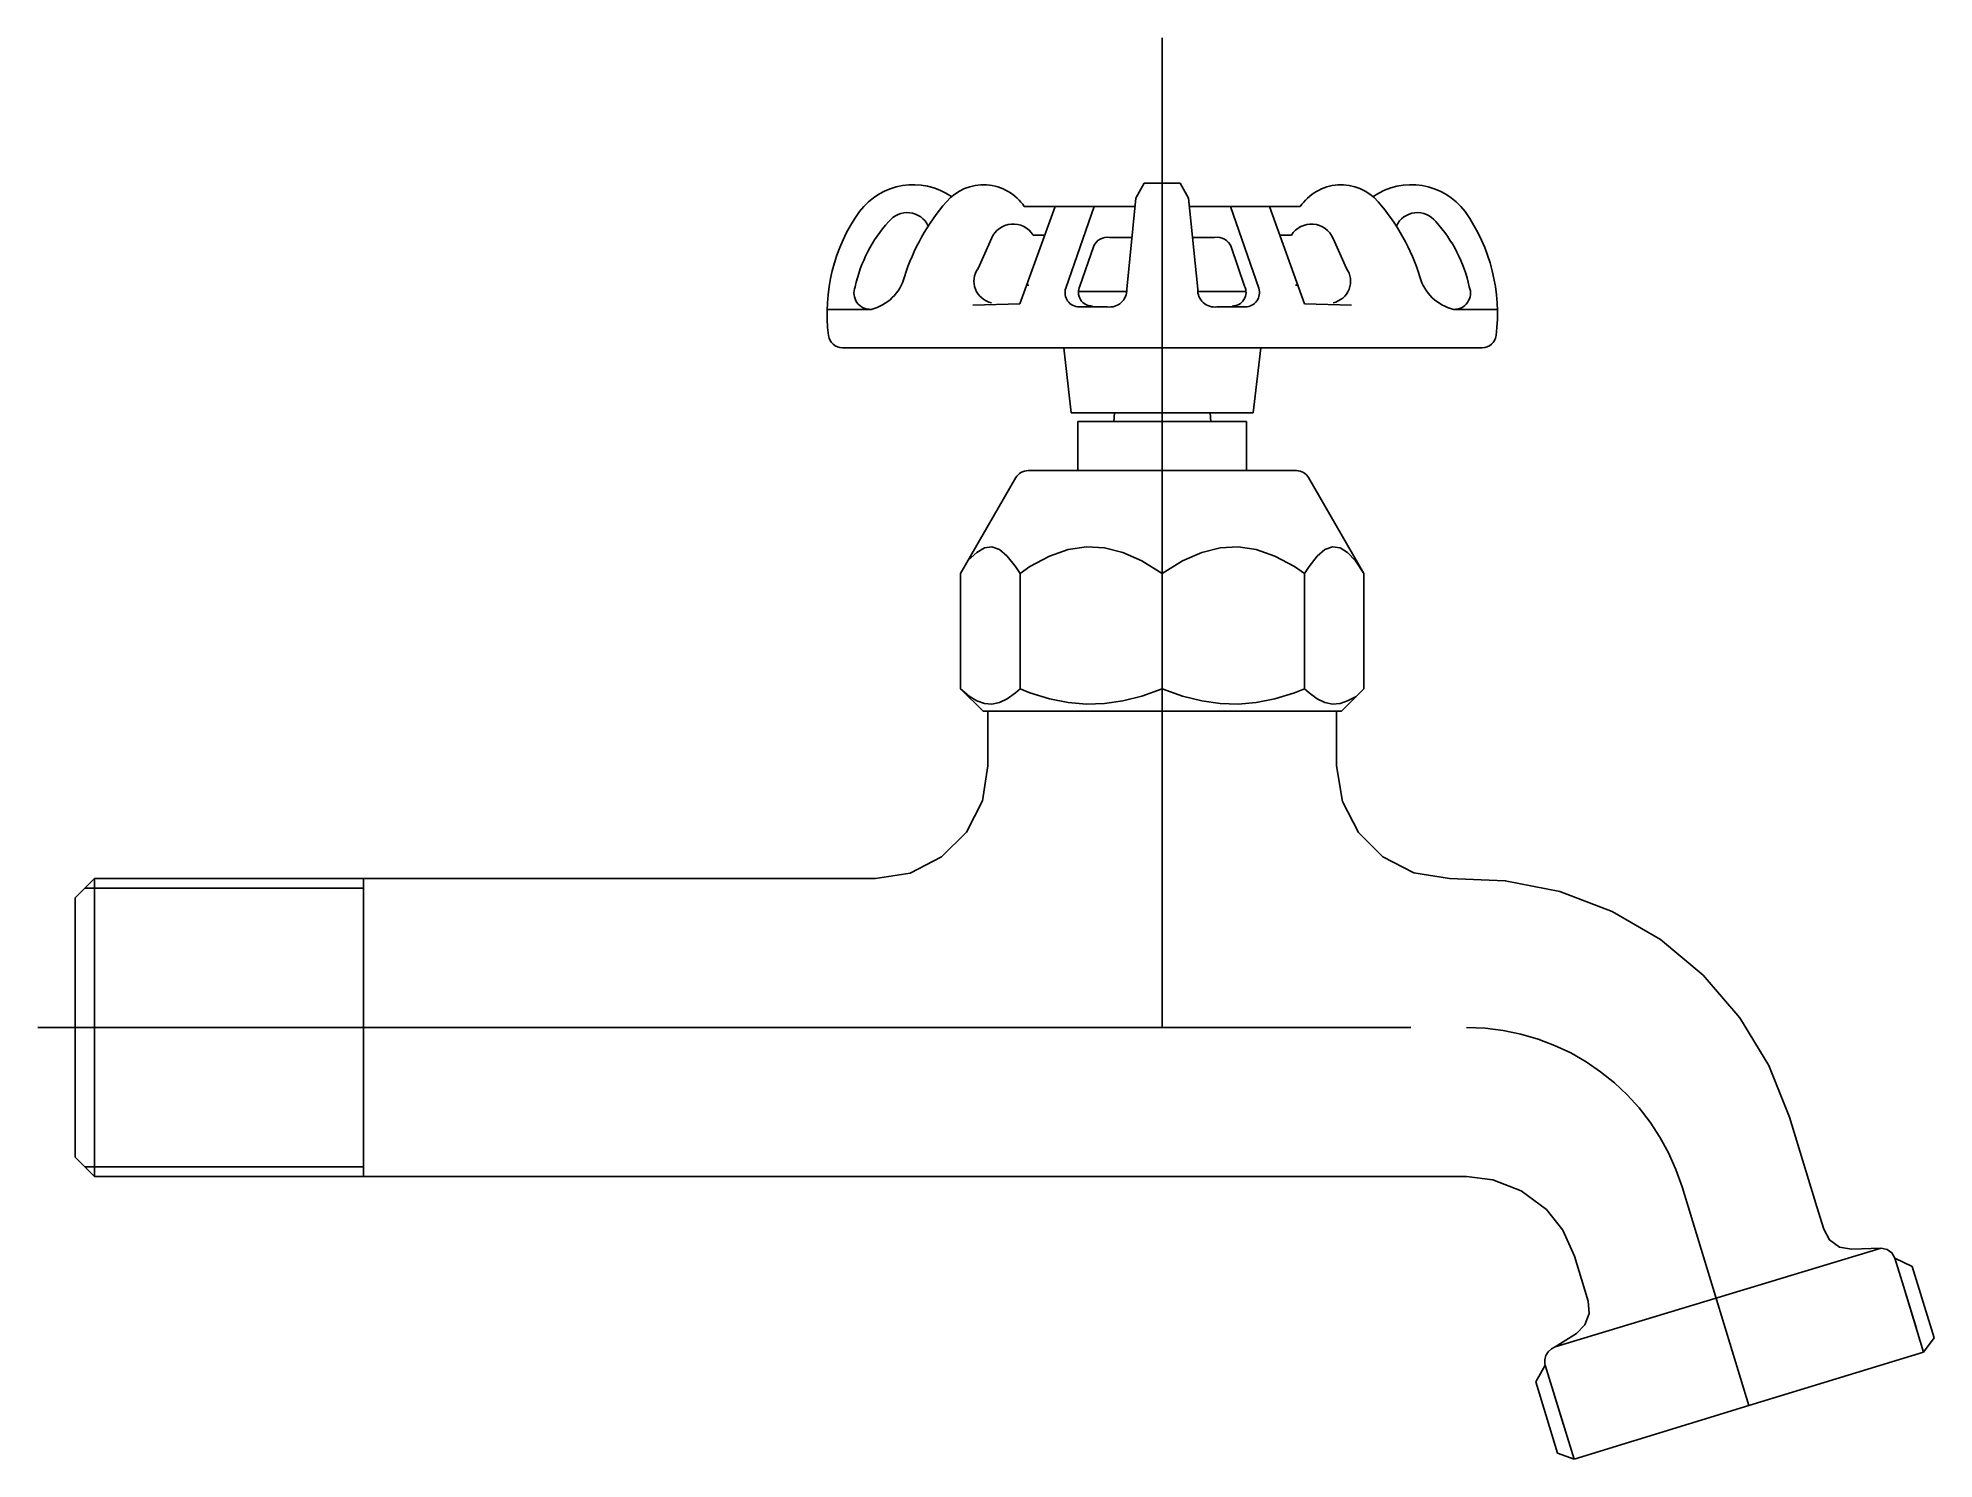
# Model space of a CAD drawing. Extents: x 2.199 to 2.337, y -1.47 to -1.367.
import ezdxf

# ---------------------------------------------------------------- set-up
doc = ezdxf.new("R2010")
doc.units = 0
doc.header["$LTSCALE"] = 0.2
doc.header["$MEASUREMENT"] = 0
doc.linetypes.add('AXES', pattern=[0.54, 0.3, -0.08, 0.08, -0.08])
doc.linetypes.add('CONTINU', pattern=[0])
doc.layers.get('0').update_dxf_attribs({"linetype": 'CONTINUOUS'})
doc.layers.add('DECA_EIXOS', color=5, linetype='AXES')

msp = doc.modelspace()

# ---------------------------------------------------------------- linework, layer by layer
at = {"linetype": 'CONTINU'}
for points in [[(2.26513, -1.37849, 0.401652), (2.25843, -1.37958)], [(2.27044, -1.37922, 0.494305), (2.26477, -1.37886)], [(2.29621, -1.37886, 0.494305), (2.29054, -1.37922)], [(2.30255, -1.37958, 0.401652), (2.29584, -1.37849)], [(2.25843, -1.37958, 0.187596), (2.25617, -1.38861)], [(2.26344, -1.38063, 0.558972), (2.26056, -1.38031)], [(2.26477, -1.37886, 0.103955), (2.26171, -1.38433)], [(2.29926, -1.38433, 0.103922), (2.29621, -1.37886)], [(2.30042, -1.38031, 0.558975), (2.29754, -1.38063)], [(2.3048, -1.38861, 0.187596), (2.30255, -1.37958)], [(2.26056, -1.38031, 0.132752), (2.25812, -1.38506)], [(2.27109, -1.38129, 0.603114), (2.26804, -1.38153)], [(2.29293, -1.38153, 0.603116), (2.28989, -1.38129)], [(2.30285, -1.38506, 0.132752), (2.30042, -1.38031)], [(2.27668, -1.38147, 0.353167), (2.27547, -1.38214)], [(2.28551, -1.38214, 0.353168), (2.28429, -1.38147)], [(2.26707, -1.38372, 0.540568), (2.26804, -1.38622)], [(2.29293, -1.38622, 0.540558), (2.29391, -1.38372)], [(2.25812, -1.38506, 0.549116), (2.25928, -1.3867)], [(2.25928, -1.3867, 0.274507), (2.26171, -1.38433)], [(2.27346, -1.38516, 0.515436), (2.27443, -1.38652)], [(2.27449, -1.385, 0.566191), (2.27541, -1.38646)], [(2.2765, -1.38652, 0.46699), (2.2779, -1.38524)], [(2.28307, -1.38524, 0.466988), (2.28447, -1.38652)], [(2.28557, -1.38646, 0.566194), (2.28648, -1.385)], [(2.28655, -1.38652, 0.515435), (2.28751, -1.38516)], [(2.29926, -1.38433, 0.274506), (2.3017, -1.3867)], [(2.3017, -1.3867, 0.5491), (2.30285, -1.38506)], [(2.25617, -1.38861, 0.377933), (2.25719, -1.3895)], [(2.30379, -1.3895, 0.377727), (2.3048, -1.38861)], [(2.27071, -1.39845, 0.267965), (2.26982, -1.39896)], [(2.29115, -1.39896, 0.267939), (2.29026, -1.39845)], [(2.30839, -1.46361, -0.103131), (2.30835, -1.46319)]]:
    msp.add_lwpolyline(points, format="xyb", dxfattribs=at)
for points in [[(2.27857, -1.37861), (2.27918, -1.37751)], [(2.27918, -1.37751), (2.2818, -1.37751)], [(2.2824, -1.37861), (2.2818, -1.37751)], [(2.27012, -1.38631), (2.27268, -1.37922)], [(2.27044, -1.37922), (2.27851, -1.37922)], [(2.27346, -1.38516), (2.27552, -1.37922)], [(2.2779, -1.38524), (2.27857, -1.37861)], [(2.28307, -1.38524), (2.2824, -1.37861)], [(2.29054, -1.37922), (2.28247, -1.37922)], [(2.28751, -1.38516), (2.28546, -1.37922)], [(2.29086, -1.38631), (2.28829, -1.37922)], [(2.26707, -1.38372), (2.26804, -1.38153)], [(2.27109, -1.38129), (2.27194, -1.38129)], [(2.27449, -1.385), (2.27547, -1.38214)], [(2.27668, -1.38147), (2.27828, -1.38147)], [(2.28429, -1.38147), (2.28269, -1.38147)], [(2.28648, -1.385), (2.28551, -1.38214)], [(2.28989, -1.38129), (2.28904, -1.38129)], [(2.29391, -1.38372), (2.29293, -1.38153)], [(2.27062, -1.38494), (2.27078, -1.38494)], [(2.29036, -1.38494), (2.29019, -1.38494)], [(2.25608, -1.3867), (2.25928, -1.3867)], [(2.2667, -1.3864), (2.27012, -1.38631)], [(2.27437, -1.38539), (2.2779, -1.38539)], [(2.27443, -1.38652), (2.2765, -1.38652)], [(2.28661, -1.38539), (2.28308, -1.38539)], [(2.28655, -1.38652), (2.28447, -1.38652)], [(2.29427, -1.3864), (2.29086, -1.38631)], [(2.3049, -1.3867), (2.3017, -1.3867)], [(2.25719, -1.3895), (2.28049, -1.3895)], [(2.25733, -1.3895), (2.25764, -1.3895)], [(2.27331, -1.3895), (2.27386, -1.39423)], [(2.30379, -1.3895), (2.28049, -1.3895)], [(2.28767, -1.3895), (2.28712, -1.39423)], [(2.30364, -1.3895), (2.30334, -1.3895)], [(2.27386, -1.39423), (2.28049, -1.39423)], [(2.27434, -1.39845), (2.27434, -1.39486)], [(2.27434, -1.39486), (2.28663, -1.39486)], [(2.277, -1.39423), (2.27696, -1.3949)], [(2.28712, -1.39423), (2.28049, -1.39423)], [(2.28397, -1.39423), (2.28402, -1.3949)], [(2.28663, -1.39845), (2.28663, -1.39486)], [(2.2658, -1.40594), (2.26982, -1.39896)], [(2.27071, -1.39845), (2.29026, -1.39845)], [(2.29115, -1.39896), (2.29518, -1.40594)], [(2.26635, -1.40498), (2.26699, -1.4044)], [(2.26699, -1.4044), (2.26754, -1.40407)], [(2.26754, -1.40407), (2.26808, -1.40401)], [(2.26808, -1.40401), (2.26863, -1.4042)], [(2.26863, -1.4042), (2.2692, -1.40467)], [(2.2692, -1.40467), (2.26979, -1.40543)], [(2.27085, -1.40543), (2.27228, -1.40467)], [(2.27228, -1.40467), (2.27364, -1.4042)], [(2.27364, -1.4042), (2.27497, -1.40401)], [(2.27497, -1.40401), (2.27628, -1.40407)], [(2.27628, -1.40407), (2.27762, -1.4044)], [(2.27762, -1.4044), (2.27901, -1.40501)], [(2.28197, -1.40501), (2.28336, -1.4044)], [(2.28336, -1.4044), (2.2847, -1.40407)], [(2.2847, -1.40407), (2.28601, -1.40401)], [(2.28601, -1.40401), (2.28733, -1.4042)], [(2.28733, -1.4042), (2.28869, -1.40467)], [(2.28869, -1.40467), (2.29012, -1.40543)], [(2.29119, -1.40543), (2.29178, -1.40467)], [(2.29178, -1.40467), (2.29234, -1.4042)], [(2.29234, -1.4042), (2.29289, -1.40401)], [(2.29289, -1.40401), (2.29344, -1.40407)], [(2.29344, -1.40407), (2.29399, -1.4044)], [(2.29399, -1.4044), (2.29457, -1.40501)], [(2.2658, -1.40594), (2.26635, -1.40498)], [(2.2658, -1.41434), (2.2658, -1.40594)], [(2.26979, -1.40543), (2.27013, -1.40595)], [(2.27013, -1.40595), (2.27085, -1.40543)], [(2.27013, -1.41433), (2.27013, -1.40595)], [(2.27901, -1.40501), (2.28049, -1.40594)], [(2.28049, -1.40594), (2.28197, -1.40501)], [(2.28049, -1.41434), (2.28049, -1.40594)], [(2.29012, -1.40543), (2.29085, -1.40595)], [(2.29085, -1.40595), (2.29119, -1.40543)], [(2.29085, -1.41433), (2.29085, -1.40595)], [(2.29457, -1.40501), (2.29518, -1.40594)], [(2.29518, -1.41434), (2.29518, -1.40594)], [(2.2658, -1.41434), (2.26641, -1.41487)], [(2.2658, -1.41434), (2.26743, -1.41597)], [(2.26979, -1.41463), (2.27013, -1.41433)], [(2.27013, -1.41433), (2.27085, -1.41463)], [(2.27901, -1.41487), (2.28049, -1.41434)], [(2.28049, -1.41434), (2.28197, -1.41487)], [(2.29012, -1.41463), (2.29085, -1.41433)], [(2.29085, -1.41433), (2.29119, -1.41463)], [(2.29355, -1.41597), (2.29518, -1.41434)], [(2.29461, -1.41491), (2.29518, -1.41434)], [(2.26641, -1.41487), (2.26699, -1.41522)], [(2.26699, -1.41522), (2.26754, -1.41541)], [(2.26754, -1.41541), (2.26808, -1.41545)], [(2.26808, -1.41545), (2.26863, -1.41534)], [(2.26863, -1.41534), (2.2692, -1.41507)], [(2.2692, -1.41507), (2.26979, -1.41463)], [(2.27085, -1.41463), (2.27228, -1.41507)], [(2.27228, -1.41507), (2.27364, -1.41534)], [(2.27364, -1.41534), (2.27497, -1.41545)], [(2.27497, -1.41545), (2.27628, -1.41541)], [(2.27628, -1.41541), (2.27762, -1.41522)], [(2.27762, -1.41522), (2.27901, -1.41487)], [(2.28197, -1.41487), (2.28336, -1.41522)], [(2.28336, -1.41522), (2.2847, -1.41541)], [(2.2847, -1.41541), (2.28601, -1.41545)], [(2.28601, -1.41545), (2.28733, -1.41534)], [(2.28733, -1.41534), (2.28869, -1.41507)], [(2.28869, -1.41507), (2.29012, -1.41463)], [(2.29119, -1.41463), (2.29178, -1.41507)], [(2.29178, -1.41507), (2.29234, -1.41534)], [(2.29234, -1.41534), (2.29289, -1.41545)], [(2.29289, -1.41545), (2.29344, -1.41541)], [(2.29344, -1.41541), (2.29399, -1.41522)], [(2.29399, -1.41522), (2.29461, -1.41491)], [(2.29355, -1.41597), (2.26743, -1.41597)], [(2.26779, -1.41597), (2.2684, -1.41597)], [(2.26779, -1.41597), (2.2709, -1.41597)], [(2.26779, -1.41996), (2.26779, -1.41597)], [(2.27116, -1.41597), (2.2684, -1.41597)], [(2.28982, -1.41597), (2.29319, -1.41597)], [(2.29258, -1.41597), (2.29007, -1.41597)], [(2.29258, -1.41597), (2.29319, -1.41597)], [(2.29319, -1.41597), (2.29319, -1.41996)], [(2.25959, -1.42816), (2.26212, -1.42776), (2.26441, -1.42659), (2.26622, -1.42478), (2.26739, -1.42249), (2.26779, -1.41996)], [(2.29319, -1.41996), (2.29361, -1.42255), (2.29478, -1.42481), (2.29655, -1.42658), (2.29881, -1.42774), (2.3014, -1.42816)], [(2.2013, -1.42956), (2.20271, -1.42816)], [(2.20271, -1.44987), (2.20271, -1.42816)], [(2.20271, -1.42816), (2.25831, -1.42816)], [(2.2223, -1.44987), (2.2223, -1.42816)], [(2.25831, -1.42816), (2.25959, -1.42816)], [(2.3014, -1.42816), (2.30547, -1.42832), (2.30946, -1.42911), (2.31326, -1.43056), (2.31677, -1.43261), (2.3199, -1.43521), (2.32256, -1.4383), (2.32467, -1.44178), (2.32617, -1.44555)], [(2.2013, -1.42956), (2.2013, -1.43901)], [(2.20201, -1.42886), (2.2223, -1.42886)], [(2.2013, -1.44846), (2.2013, -1.42979)], [(2.2013, -1.42979), (2.2013, -1.43901)], [(2.2013, -1.42979), (2.2013, -1.43031)], [(2.2013, -1.43031), (2.2013, -1.43901)], [(2.2013, -1.43085), (2.2013, -1.4305)], [(2.2013, -1.43901), (2.2013, -1.44748)], [(2.2013, -1.43901), (2.2013, -1.44772)], [(2.2013, -1.43901), (2.2013, -1.44736)], [(2.2013, -1.44823), (2.2013, -1.43901)], [(2.32617, -1.44555), (2.32817, -1.45208)], [(2.2013, -1.44772), (2.2013, -1.44823)], [(2.2013, -1.44823), (2.2013, -1.44791)], [(2.2013, -1.44846), (2.20271, -1.44987)], [(2.20201, -1.44917), (2.2223, -1.44917)], [(2.25831, -1.44987), (2.20271, -1.44987)], [(2.28708, -1.44987), (2.25831, -1.44987)], [(2.2923, -1.44987), (2.28708, -1.44987)], [(2.31052, -1.45567), (2.30966, -1.45376), (2.30847, -1.45227), (2.30664, -1.4509), (2.30457, -1.4501), (2.30265, -1.44987), (2.2923, -1.44987)], [(2.32817, -1.45208), (2.32867, -1.45371)], [(2.32867, -1.45371), (2.3291, -1.45448), (2.32983, -1.455), (2.3307, -1.45516)], [(2.3091, -1.46226), (2.33285, -1.45509)], [(2.31103, -1.45733), (2.31052, -1.45567)], [(2.3307, -1.45516), (2.33285, -1.45509)], [(2.33285, -1.45509), (2.33328, -1.45517), (2.33364, -1.45542), (2.33386, -1.45581)], [(2.33386, -1.45581), (2.33449, -1.45786)], [(2.33386, -1.45581), (2.33512, -1.45642)], [(2.33671, -1.46162), (2.33512, -1.45642)], [(2.31152, -1.45895), (2.31103, -1.45733)], [(2.33449, -1.45786), (2.33595, -1.46266)], [(2.33449, -1.45786), (2.33543, -1.46094)], [(2.31065, -1.46129), (2.31128, -1.46067), (2.31159, -1.45984), (2.31152, -1.45895)], [(2.3091, -1.46226), (2.31065, -1.46129)], [(2.30835, -1.46319), (2.30843, -1.46289), (2.30859, -1.46263), (2.30883, -1.46242)], [(2.30883, -1.46242), (2.3091, -1.46226)], [(2.33595, -1.46266), (2.32322, -1.46655)], [(2.33595, -1.46266), (2.33671, -1.46162)], [(2.30839, -1.46361), (2.30769, -1.46481)], [(2.31048, -1.47045), (2.30839, -1.46361)], [(2.30972, -1.46795), (2.30839, -1.46361)], [(2.30928, -1.47001), (2.30769, -1.46481)], [(2.31048, -1.47045), (2.32322, -1.46655)], [(2.31048, -1.47045), (2.30928, -1.47001)]]:
    msp.add_lwpolyline(points, dxfattribs=at)
at = {"layer": 'DECA_EIXOS'}
for points in [[(2.28049, -1.43901), (2.28049, -1.36693)], [(2.19859, -1.43901), (2.30266, -1.43901)], [(2.31835, -1.45062), (2.32322, -1.46655)]]:
    msp.add_lwpolyline(points, dxfattribs=at)
msp.add_lwpolyline([(2.31835, -1.45062, 0.329761), (2.30266, -1.43901)], format="xyb", dxfattribs=at)

doc.saveas('drawing.dxf')
